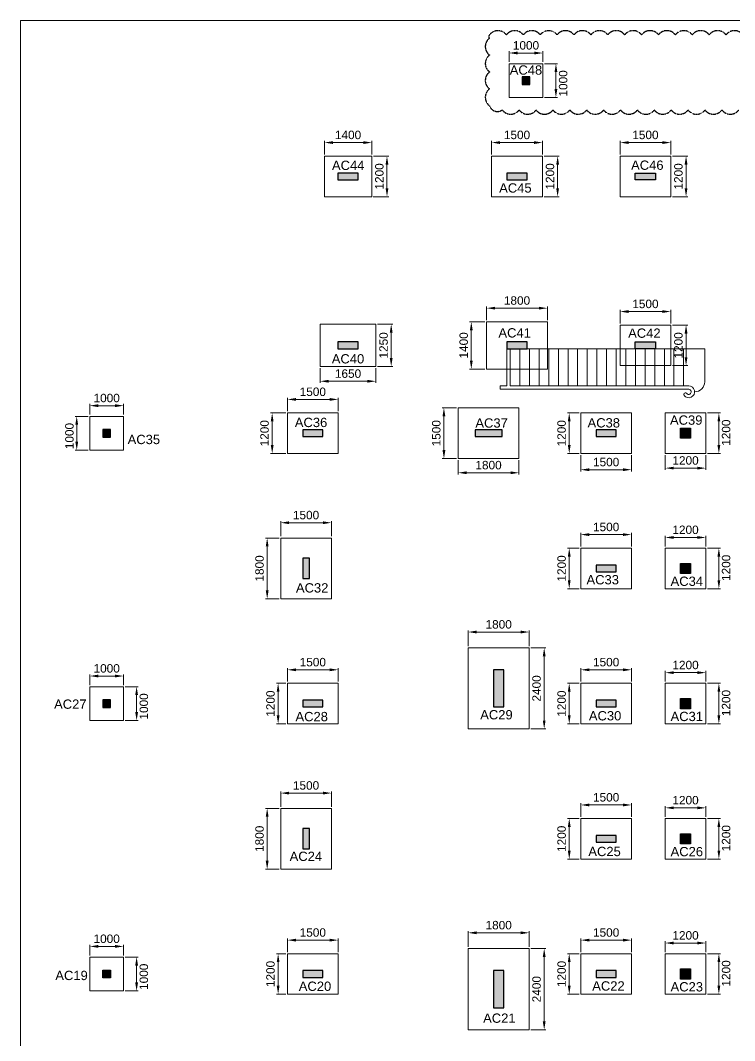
# Model space of a CAD drawing. Header units: metres. Extents: x 21100 to 202285, y -1545145 to -1477211.
# Drawn here: x 21100 to 42235, y -1515895 to -1485708 of the extents above; entities that cross this region are included whole.
import ezdxf
from ezdxf.enums import TextEntityAlignment as Align

# ---------------------------------------------------------------- set-up
doc = ezdxf.new("R2010")
doc.units = ezdxf.units.M
doc.header["$LTSCALE"] = 15
doc.header["$MEASUREMENT"] = 0
doc.linetypes.add('HIDDEN', pattern=[0.375, 0.25, -0.125])
doc.layers.add('AREA DUCT_ASC', color=3, linetype='HIDDEN')
for name, color, linetype, lineweight in [('COLUMN HATCH_ASC', 155, 'Continuous', 0), ('COLUMN_ASC', 4, 'Continuous', 30), ('DIMENSION_ASC', 251, 'Continuous', 9), ('FOOTING_ASC', 10, 'Continuous', 15), ('NEW COLUMN NO._ ASC', 7, 'Continuous', 25), ('STAIR_ASC', 150, 'Continuous', 13), ('VIEWPORT_ASC', 6, 'Continuous', 15)]:
    doc.layers.add(name, color=color, linetype=linetype, lineweight=lineweight)
doc.styles.add('ASC_DIMENSION', font='swiss.ttf', dxfattribs={"height": 250})
doc.styles.add('STANDERD ASC', font='swiss.ttf', dxfattribs={"height": 250})

msp = doc.modelspace()

# ---------------------------------------------------------------- hatches: boundary and pattern name
at = {"layer": 'COLUMN HATCH_ASC'}
h = msp.add_hatch(color=256, dxfattribs=at)
h.dxf.hatch_style = 1
h.paths.add_polyline_path([(35946.2, -1487374.1), (35946.2, -1487604.1), (36176.2, -1487604.1), (36176.2, -1487374.1)])
h = msp.add_hatch(color=256, dxfattribs=at)
h.dxf.hatch_style = 1
h.paths.add_polyline_path([(30495.7, -1490424.1), (30495.7, -1490224.1), (31095.7, -1490224.1), (31095.7, -1490424.1)])
h = msp.add_hatch(color=256, dxfattribs=at)
h.dxf.hatch_style = 1
h.paths.add_polyline_path([(35495.7, -1490424.1), (35495.7, -1490224.1), (36095.7, -1490224.1), (36095.7, -1490424.1)])
h = msp.add_hatch(color=256, dxfattribs=at)
h.dxf.hatch_style = 1
h.paths.add_polyline_path([(39295.7, -1490224.1), (39295.7, -1490424.1), (39895.7, -1490424.1), (39895.7, -1490224.1)])
h = msp.add_hatch(color=256, dxfattribs=at)
h.dxf.hatch_style = 1
h.paths.add_polyline_path([(30495.7, -1495424.1), (30495.7, -1495224.1), (31095.7, -1495224.1), (31095.7, -1495424.1)])
h = msp.add_hatch(color=256, dxfattribs=at)
h.dxf.hatch_style = 1
h.paths.add_polyline_path([(35495.7, -1495424.1), (35495.7, -1495224.1), (36095.7, -1495224.1), (36095.7, -1495424.1)])
h = msp.add_hatch(color=256, dxfattribs=at)
h.dxf.hatch_style = 1
h.paths.add_polyline_path([(39295.7, -1495224.1), (39295.7, -1495424.1), (39895.7, -1495424.1), (39895.7, -1495224.1)])
h = msp.add_hatch(color=256, dxfattribs=at)
h.dxf.hatch_style = 1
h.paths.add_polyline_path([(23538.2, -1497809.1), (23538.2, -1498039.1), (23768.2, -1498039.1), (23768.2, -1497809.1)])
h = msp.add_hatch(color=256, dxfattribs=at)
h.dxf.hatch_style = 1
h.paths.add_polyline_path([(29453.2, -1498024.1), (29453.2, -1497824.1), (30053.2, -1497824.1), (30053.2, -1498024.1)])
h = msp.add_hatch(color=256, dxfattribs=at)
h.dxf.hatch_style = 1
h.paths.add_polyline_path([(34553.3, -1498024.1), (34553.3, -1497824.1), (35353.3, -1497824.1), (35353.3, -1498024.1)])
h = msp.add_hatch(color=256, dxfattribs=at)
h.dxf.hatch_style = 1
h.paths.add_polyline_path([(38133.3, -1498024.1), (38133.3, -1497824.1), (38733.3, -1497824.1), (38733.3, -1498024.1)])
h = msp.add_hatch(color=256, dxfattribs=at)
h.dxf.hatch_style = 1
h.paths.add_polyline_path([(40633.2, -1497774.1), (40633.2, -1498074.1), (40933.2, -1498074.1), (40933.2, -1497774.1)])
h = msp.add_hatch(color=256, dxfattribs=at)
h.dxf.hatch_style = 1
h.paths.add_polyline_path([(29453.2, -1502224.1), (29453.2, -1501624.1), (29653.2, -1501624.1), (29653.2, -1502224.1)])
h = msp.add_hatch(color=256, dxfattribs=at)
h.dxf.hatch_style = 1
h.paths.add_polyline_path([(40633.2, -1501774.1), (40633.2, -1502074.1), (40933.2, -1502074.1), (40933.2, -1501774.1)])
h = msp.add_hatch(color=256, dxfattribs=at)
h.dxf.hatch_style = 1
h.paths.add_polyline_path([(38133.3, -1502024.1), (38133.3, -1501824.1), (38733.3, -1501824.1), (38733.3, -1502024.1)])
h = msp.add_hatch(color=256, dxfattribs=at)
h.dxf.hatch_style = 1
h.paths.add_polyline_path([(35103.2, -1506024), (35103.2, -1504924), (35403.2, -1504924), (35403.2, -1506024)])
h = msp.add_hatch(color=256, dxfattribs=at)
h.dxf.hatch_style = 1
h.paths.add_polyline_path([(23538.3, -1505809.1), (23538.3, -1506039.1), (23768.3, -1506039.1), (23768.3, -1505809.1)])
h = msp.add_hatch(color=256, dxfattribs=at)
h.dxf.hatch_style = 1
h.paths.add_polyline_path([(29453.3, -1506024.1), (29453.3, -1505824.1), (30053.3, -1505824.1), (30053.3, -1506024.1)])
h = msp.add_hatch(color=256, dxfattribs=at)
h.dxf.hatch_style = 1
h.paths.add_polyline_path([(38133.3, -1506024.1), (38133.3, -1505824.1), (38733.3, -1505824.1), (38733.3, -1506024.1)])
h = msp.add_hatch(color=256, dxfattribs=at)
h.dxf.hatch_style = 1
h.paths.add_polyline_path([(40633.2, -1505774.1), (40633.2, -1506074.1), (40933.2, -1506074.1), (40933.2, -1505774.1)])
h = msp.add_hatch(color=256, dxfattribs=at)
h.dxf.hatch_style = 1
h.paths.add_polyline_path([(29453.2, -1510224.1), (29453.2, -1509624.1), (29653.2, -1509624.1), (29653.2, -1510224.1)])
h = msp.add_hatch(color=256, dxfattribs=at)
h.dxf.hatch_style = 1
h.paths.add_polyline_path([(38133.3, -1510024.1), (38133.3, -1509824.1), (38733.3, -1509824.1), (38733.3, -1510024.1)])
h = msp.add_hatch(color=256, dxfattribs=at)
h.dxf.hatch_style = 1
h.paths.add_polyline_path([(40633.2, -1509774.1), (40633.2, -1510074.1), (40933.2, -1510074.1), (40933.2, -1509774.1)])
h = msp.add_hatch(color=256, dxfattribs=at)
h.dxf.hatch_style = 1
h.paths.add_polyline_path([(23538, -1514039.1), (23538, -1513809.1), (23768, -1513809.1), (23768, -1514039.1)])
h = msp.add_hatch(color=256, dxfattribs=at)
h.dxf.hatch_style = 1
h.paths.add_polyline_path([(29453.3, -1514024.1), (29453.3, -1513824.1), (30053.3, -1513824.1), (30053.3, -1514024.1)])
h = msp.add_hatch(color=256, dxfattribs=at)
h.dxf.hatch_style = 1
h.paths.add_polyline_path([(35103.2, -1514924.3), (35103.2, -1513824.3), (35403.2, -1513824.3), (35403.2, -1514924.3)])
h = msp.add_hatch(color=256, dxfattribs=at)
h.dxf.hatch_style = 1
h.paths.add_polyline_path([(38133.3, -1514024.1), (38133.3, -1513824.1), (38733.3, -1513824.1), (38733.3, -1514024.1)])
h = msp.add_hatch(color=256, dxfattribs=at)
h.dxf.hatch_style = 1
h.paths.add_polyline_path([(40633.2, -1513774.1), (40633.2, -1514074.1), (40933.2, -1514074.1), (40933.2, -1513774.1)])

# ---------------------------------------------------------------- linework, layer by layer
at = {"layer": 'AREA DUCT_ASC', "color": 6}
for centre, radius, start, end in [((35231.8, -1486324.6), 312.5, 36.8699, 143.1301), ((35731.8, -1486324.6), 312.5, 36.8699, 143.1301), ((36231.8, -1486324.6), 312.5, 36.8699, 143.1301), ((36731.8, -1486324.6), 312.5, 36.8699, 143.1301), ((37231.8, -1486324.6), 312.5, 36.8699, 143.1301), ((37731.8, -1486324.6), 312.5, 36.8699, 143.1301), ((38231.8, -1486324.6), 312.5, 36.8699, 143.1301), ((38731.8, -1486324.6), 312.5, 36.8699, 143.1301), ((39231.8, -1486324.6), 312.5, 36.8699, 143.1301), ((39731.8, -1486324.6), 312.5, 36.8699, 143.1301), ((40231.8, -1486324.6), 312.5, 36.8699, 143.1301), ((40731.8, -1486324.6), 312.5, 36.8699, 143.1301), ((41231.8, -1486324.6), 312.5, 36.8699, 143.1301), ((41731.8, -1486324.6), 312.5, 36.8699, 143.1301), ((42231.8, -1486324.6), 312.5, 36.8699, 143.1301), ((35169.3, -1486484.9), 312.5, 126.8699, 233.1301), ((35018.5, -1486186), 61.1, 126.8699, 233.1301), ((35169.3, -1486984.9), 312.5, 126.8699, 233.1301), ((35169.3, -1487484.9), 312.5, 126.8699, 233.1301), ((35169.3, -1487984.9), 312.5, 126.8699, 233.1301), ((35216.3, -1488155.6), 247.6, 198.68901, 304.94921), ((35608.2, -1488171), 312.5, 216.8699, 323.1301), ((36108.2, -1488171), 312.5, 216.8699, 323.1301), ((36608.2, -1488171), 312.5, 216.8699, 323.1301), ((37108.2, -1488171), 312.5, 216.8699, 323.1301), ((37608.2, -1488171), 312.5, 216.8699, 323.1301), ((38108.2, -1488171), 312.5, 216.8699, 323.1301), ((38608.2, -1488171), 312.5, 216.8699, 323.1301), ((39108.2, -1488171), 312.5, 216.8699, 323.1301), ((39608.2, -1488171), 312.5, 216.8699, 323.1301), ((40108.2, -1488171), 312.5, 216.8699, 323.1301), ((40608.2, -1488171), 312.5, 216.8699, 323.1301), ((41108.2, -1488171), 312.5, 216.8699, 323.1301), ((41608.2, -1488171), 312.5, 216.8699, 323.1301), ((42108.2, -1488171), 312.5, 216.8699, 323.1301)]:
    msp.add_arc(centre, radius, start, end, dxfattribs=at)
at = {"layer": 'COLUMN_ASC'}
for p, q in [((36176.2, -1487374.1, 0), (35946.2, -1487374.1, 0)), ((35946.2, -1487374.1, 0), (35946.2, -1487604.1, 0)), ((35946.2, -1487604.1, 0), (36176.2, -1487604.1, 0)), ((36176.2, -1487604.1, 0), (36176.2, -1487374.1, 0)), ((31095.7, -1490224.1, 0), (30495.7, -1490224.1, 0)), ((30495.7, -1490224.1, 0), (30495.7, -1490424.1, 0)), ((31095.7, -1490424.1, 0), (31095.7, -1490224.1, 0)), ((36095.7, -1490224.1, 0), (35495.7, -1490224.1, 0)), ((35495.7, -1490224.1, 0), (35495.7, -1490424.1, 0)), ((36095.7, -1490424.1, 0), (36095.7, -1490224.1, 0)), ((39295.7, -1490424.1, 0), (39295.7, -1490224.1, 0)), ((39295.7, -1490224.1, 0), (39895.7, -1490224.1, 0)), ((39895.7, -1490224.1, 0), (39895.7, -1490424.1, 0)), ((30495.7, -1490424.1, 0), (31095.7, -1490424.1, 0)), ((35495.7, -1490424.1, 0), (36095.7, -1490424.1, 0)), ((39895.7, -1490424.1, 0), (39295.7, -1490424.1, 0)), ((31095.7, -1495224.1, 0), (30495.7, -1495224.1, 0)), ((30495.7, -1495224.1, 0), (30495.7, -1495424.1, 0)), ((30495.7, -1495424.1, 0), (31095.7, -1495424.1, 0)), ((31095.7, -1495424.1, 0), (31095.7, -1495224.1, 0)), ((36095.7, -1495224.1, 0), (35495.7, -1495224.1, 0)), ((35495.7, -1495224.1, 0), (35495.7, -1495424.1, 0)), ((35495.7, -1495424.1, 0), (36095.7, -1495424.1, 0)), ((36095.7, -1495424.1, 0), (36095.7, -1495224.1, 0)), ((39295.7, -1495424.1, 0), (39295.7, -1495224.1, 0)), ((39295.7, -1495224.1, 0), (39895.7, -1495224.1, 0)), ((39895.7, -1495424.1, 0), (39295.7, -1495424.1, 0)), ((39895.7, -1495224.1, 0), (39895.7, -1495424.1, 0)), ((23768.2, -1497809.1, 0), (23538.2, -1497809.1, 0)), ((23538.2, -1497809.1, 0), (23538.2, -1498039.1, 0)), ((23768.2, -1498039.1, 0), (23768.2, -1497809.1, 0)), ((30053.2, -1497824.1, 0), (29453.2, -1497824.1, 0)), ((29453.2, -1497824.1, 0), (29453.2, -1498024.1, 0)), ((30053.2, -1498024.1, 0), (30053.2, -1497824.1, 0)), ((35353.3, -1497824.1, 0), (34553.3, -1497824.1, 0)), ((34553.3, -1497824.1, 0), (34553.3, -1498024.1, 0)), ((35353.3, -1498024.1, 0), (35353.3, -1497824.1, 0)), ((38733.3, -1497824.1, 0), (38133.3, -1497824.1, 0)), ((38133.3, -1497824.1, 0), (38133.3, -1498024.1, 0)), ((38733.3, -1498024.1, 0), (38733.3, -1497824.1, 0)), ((40633.2, -1497774.1, 0), (40933.2, -1497774.1, 0)), ((40633.2, -1498074.1, 0), (40633.2, -1497774.1, 0)), ((40933.2, -1497774.1, 0), (40933.2, -1498074.1, 0)), ((23538.2, -1498039.1, 0), (23768.2, -1498039.1, 0)), ((29453.2, -1498024.1, 0), (30053.2, -1498024.1, 0)), ((34553.3, -1498024.1, 0), (35353.3, -1498024.1, 0)), ((38133.3, -1498024.1, 0), (38733.3, -1498024.1, 0)), ((40933.2, -1498074.1, 0), (40633.2, -1498074.1, 0)), ((29653.2, -1501624.1, 0), (29453.2, -1501624.1, 0)), ((29453.2, -1501624.1, 0), (29453.2, -1502224.1, 0)), ((29653.2, -1502224.1, 0), (29653.2, -1501624.1, 0)), ((40633.2, -1501774.1, 0), (40933.2, -1501774.1, 0)), ((40633.2, -1502074.1, 0), (40633.2, -1501774.1, 0)), ((40933.2, -1501774.1, 0), (40933.2, -1502074.1, 0)), ((38733.3, -1501824.1, 0), (38133.3, -1501824.1, 0)), ((38133.3, -1501824.1, 0), (38133.3, -1502024.1, 0)), ((38133.3, -1502024.1, 0), (38733.3, -1502024.1, 0)), ((38733.3, -1502024.1, 0), (38733.3, -1501824.1, 0)), ((40933.2, -1502074.1, 0), (40633.2, -1502074.1, 0)), ((29453.2, -1502224.1, 0), (29653.2, -1502224.1, 0)), ((35403.2, -1504924, 0), (35103.2, -1504924, 0)), ((35103.2, -1504924, 0), (35103.2, -1506024, 0)), ((35403.2, -1506024, 0), (35403.2, -1504924, 0)), ((23768.3, -1505809.1, 0), (23538.3, -1505809.1, 0)), ((23538.3, -1505809.1, 0), (23538.3, -1506039.1, 0)), ((23768.3, -1506039.1, 0), (23768.3, -1505809.1, 0)), ((30053.3, -1505824.1, 0), (29453.3, -1505824.1, 0)), ((29453.3, -1505824.1, 0), (29453.3, -1506024.1, 0)), ((29453.3, -1506024.1, 0), (30053.3, -1506024.1, 0)), ((30053.3, -1506024.1, 0), (30053.3, -1505824.1, 0)), ((35103.2, -1506024, 0), (35403.2, -1506024, 0)), ((38733.3, -1505824.1, 0), (38133.3, -1505824.1, 0)), ((38133.3, -1505824.1, 0), (38133.3, -1506024.1, 0)), ((38133.3, -1506024.1, 0), (38733.3, -1506024.1, 0)), ((38733.3, -1506024.1, 0), (38733.3, -1505824.1, 0)), ((40633.2, -1505774.1, 0), (40933.2, -1505774.1, 0)), ((40633.2, -1506074.1, 0), (40633.2, -1505774.1, 0)), ((40933.2, -1505774.1, 0), (40933.2, -1506074.1, 0)), ((23538.3, -1506039.1, 0), (23768.3, -1506039.1, 0)), ((40933.2, -1506074.1, 0), (40633.2, -1506074.1, 0)), ((29653.2, -1509624.1, 0), (29453.2, -1509624.1, 0)), ((29453.2, -1509624.1, 0), (29453.2, -1510224.1, 0)), ((29653.2, -1510224.1, 0), (29653.2, -1509624.1, 0)), ((38733.3, -1509824.1, 0), (38133.3, -1509824.1, 0)), ((38133.3, -1509824.1, 0), (38133.3, -1510024.1, 0)), ((38733.3, -1510024.1, 0), (38733.3, -1509824.1, 0)), ((40633.2, -1509774.1, 0), (40933.2, -1509774.1, 0)), ((40633.2, -1510074.1, 0), (40633.2, -1509774.1, 0)), ((40933.2, -1509774.1, 0), (40933.2, -1510074.1, 0)), ((29453.2, -1510224.1, 0), (29653.2, -1510224.1, 0)), ((38133.3, -1510024.1, 0), (38733.3, -1510024.1, 0)), ((40933.2, -1510074.1, 0), (40633.2, -1510074.1, 0)), ((23538, -1514039.1, 0), (23538, -1513809.1, 0)), ((23538, -1513809.1, 0), (23768, -1513809.1, 0)), ((23768, -1513809.1, 0), (23768, -1514039.1, 0)), ((30053.3, -1513824.1, 0), (29453.3, -1513824.1, 0)), ((29453.3, -1513824.1, 0), (29453.3, -1514024.1, 0)), ((30053.3, -1514024.1, 0), (30053.3, -1513824.1, 0)), ((35403.2, -1513824.3, 0), (35103.2, -1513824.3, 0)), ((35103.2, -1513824.3, 0), (35103.2, -1514924.3, 0)), ((35403.2, -1514924.3, 0), (35403.2, -1513824.3, 0)), ((38733.3, -1513824.1, 0), (38133.3, -1513824.1, 0)), ((38133.3, -1513824.1, 0), (38133.3, -1514024.1, 0)), ((38733.3, -1514024.1, 0), (38733.3, -1513824.1, 0)), ((40633.2, -1513774.1, 0), (40933.2, -1513774.1, 0)), ((40633.2, -1514074.1, 0), (40633.2, -1513774.1, 0)), ((40933.2, -1513774.1, 0), (40933.2, -1514074.1, 0)), ((23768, -1514039.1, 0), (23538, -1514039.1, 0)), ((29453.3, -1514024.1, 0), (30053.3, -1514024.1, 0)), ((38133.3, -1514024.1, 0), (38733.3, -1514024.1, 0)), ((40933.2, -1514074.1, 0), (40633.2, -1514074.1, 0)), ((35103.2, -1514924.3, 0), (35403.2, -1514924.3, 0))]:
    msp.add_line(p, q, dxfattribs=at)
at = {"layer": 'DIMENSION_ASC'}
for p, q in [((35561.2, -1486939.1, 0), (35561.2, -1486623.2, 0)), ((35811.2, -1486673.2, 0), (36311.2, -1486673.2, 0)), ((36561.2, -1486939.1, 0), (36561.2, -1486623.2, 0)), ((36611.2, -1486989.1, 0), (36997.3, -1486989.1, 0)), ((36947.3, -1487239.1, 0), (36947.3, -1487739.1, 0)), ((36611.2, -1487989.1, 0), (36997.3, -1487989.1, 0)), ((30095.7, -1489674.1, 0), (30095.7, -1489273.5, 0)), ((30345.7, -1489323.5, 0), (31245.7, -1489323.5, 0)), ((31495.7, -1489674.1, 0), (31495.7, -1489273.5, 0)), ((35045.7, -1489674.1, 0), (35045.7, -1489273.5, 0)), ((35295.7, -1489323.5, 0), (36295.7, -1489323.5, 0)), ((36545.7, -1489674.1, 0), (36545.7, -1489273.5, 0)), ((38845.7, -1489674.1, 0), (38845.7, -1489273.5, 0)), ((39095.7, -1489323.5, 0), (40095.7, -1489323.5, 0)), ((40345.7, -1489674.1, 0), (40345.7, -1489273.5, 0)), ((31545.7, -1489724.1, 0), (31998, -1489724.1, 0)), ((36595.7, -1489724.1, 0), (37048, -1489724.1, 0)), ((40395.7, -1489724.1, 0), (40848, -1489724.1, 0)), ((31948, -1489974.1, 0), (31948, -1490674.1, 0)), ((36998, -1489974.1, 0), (36998, -1490674.1, 0)), ((40798, -1489974.1, 0), (40798, -1490674.1, 0)), ((31543.2, -1490924.1, 0), (31998, -1490924.1, 0)), ((36595.7, -1490924.1, 0), (37048, -1490924.1, 0)), ((40395.7, -1490924.1, 0), (40848, -1490924.1, 0)), ((34895.7, -1494574.1, 0), (34895.7, -1494173.5, 0)), ((35145.7, -1494223.5, 0), (36445.7, -1494223.5, 0)), ((36695.7, -1494574.1, 0), (36695.7, -1494173.5, 0)), ((38845.7, -1494674.1, 0), (38845.7, -1494273.5, 0)), ((39095.7, -1494323.5, 0), (40095.7, -1494323.5, 0)), ((40345.7, -1494674.1, 0), (40345.7, -1494273.5, 0)), ((31670.7, -1494699.1, 0), (32123, -1494699.1, 0)), ((34845.7, -1494624.1, 0), (34393.4, -1494624.1, 0)), ((40395.7, -1494724.1, 0), (40848, -1494724.1, 0)), ((32073, -1494949.1, 0), (32073, -1495699.1, 0)), ((34443.4, -1494874.1, 0), (34443.4, -1495774.1, 0)), ((40798, -1494974.1, 0), (40798, -1495674.1, 0)), ((29970.7, -1495999.1, 0), (29970.7, -1496435.9, 0)), ((31620.7, -1495999.1, 0), (31620.7, -1496435.9, 0)), ((31670.7, -1495949.1, 0), (32123, -1495949.1, 0)), ((34845.7, -1496024.1, 0), (34393.4, -1496024.1, 0)), ((40395.7, -1495924.1, 0), (40848, -1495924.1, 0)), ((30220.7, -1496385.9, 0), (31370.7, -1496385.9, 0)), ((29003.2, -1497274.1, 0), (29003.2, -1496873.5, 0)), ((29253.2, -1496923.5, 0), (30253.2, -1496923.5, 0)), ((30503.2, -1497274.1, 0), (30503.2, -1496873.5, 0)), ((23153.2, -1497374.1, 0), (23153.2, -1497058.2, 0)), ((23403.2, -1497108.2, 0), (23903.2, -1497108.2, 0)), ((24153.2, -1497374.1, 0), (24153.2, -1497058.2, 0)), ((34003.3, -1497174.1, 0), (33583.2, -1497174.1, 0)), ((23103.2, -1497424.1, 0), (22717.1, -1497424.1, 0)), ((28953.2, -1497324.1, 0), (28500.9, -1497324.1, 0)), ((28550.9, -1497574.1, 0), (28550.9, -1498274.1, 0)), ((33633.2, -1497424.1, 0), (33633.2, -1498424.1, 0)), ((37633.3, -1497324.1, 0), (37291.4, -1497324.1, 0)), ((37341.4, -1497574.1, 0), (37341.4, -1498274.1, 0)), ((41433.3, -1497324.1, 0), (41819.4, -1497324.1, 0)), ((41769.4, -1497574.1, 0), (41769.4, -1498274.1, 0)), ((22767.1, -1497674.1, 0), (22767.1, -1498174.1, 0)), ((23103.2, -1498424.1, 0), (22717.1, -1498424.1, 0)), ((28953.2, -1498524.1, 0), (28500.9, -1498524.1, 0)), ((34003.3, -1498674.1, 0), (33583.2, -1498674.1, 0)), ((34053.3, -1498724.1, 0), (34053.3, -1499143.6, 0)), ((35853.3, -1498724.1, 0), (35853.3, -1499143.6, 0)), ((37633.3, -1498524.1, 0), (37291.4, -1498524.1, 0)), ((37683.3, -1498574.1, 0), (37683.3, -1499053.3, 0)), ((39183.3, -1498574.1, 0), (39183.3, -1499053.3, 0)), ((40183.3, -1498574.1, 0), (40183.3, -1499005.9, 0)), ((41383.3, -1498574.1, 0), (41383.3, -1499005.9, 0)), ((41433.3, -1498524.1, 0), (41819.4, -1498524.1, 0)), ((37933.3, -1499003.3, 0), (38933.3, -1499003.3, 0)), ((40433.3, -1498955.9, 0), (41133.3, -1498955.9, 0)), ((34303.3, -1499093.6, 0), (35603.3, -1499093.6, 0)), ((28803.2, -1500974.1, 0), (28803.2, -1500521.8, 0)), ((29053.2, -1500571.8, 0), (30053.2, -1500571.8, 0)), ((30303.2, -1500974.1, 0), (30303.2, -1500521.8, 0)), ((37683.3, -1501274.1, 0), (37683.3, -1500873.5, 0)), ((39183.3, -1501274.1, 0), (39183.3, -1500873.5, 0)), ((28753.2, -1501024.1, 0), (28352.6, -1501024.1, 0)), ((37933.3, -1500923.5, 0), (38933.3, -1500923.5, 0)), ((40183.2, -1501274.1, 0), (40183.2, -1500958.2, 0)), ((40433.2, -1501008.2, 0), (41133.2, -1501008.2, 0)), ((41383.2, -1501274.1, 0), (41383.2, -1500958.2, 0)), ((28402.6, -1502574.1, 0), (28402.6, -1501274.1, 0)), ((37633.3, -1501324.1, 0), (37291.4, -1501324.1, 0)), ((41433.2, -1501324.1, 0), (41819.3, -1501324.1, 0)), ((37341.4, -1501574.1, 0), (37341.4, -1502274.1, 0)), ((41769.3, -1501574.1, 0), (41769.3, -1502274.1, 0)), ((37633.3, -1502524.1, 0), (37291.4, -1502524.1, 0)), ((41433.2, -1502524.1, 0), (41819.3, -1502524.1, 0)), ((28753.2, -1502824.1, 0), (28352.6, -1502824.1, 0)), ((34353.2, -1504224, 0), (34353.2, -1503756, 0)), ((35903.2, -1503806, 0), (34603.2, -1503806, 0)), ((36153.2, -1504224, 0), (36153.2, -1503756, 0)), ((36203.2, -1504274, 0), (36650.2, -1504274, 0)), ((36600.2, -1504524, 0), (36600.2, -1506424, 0)), ((23153.3, -1505374.1, 0), (23153.3, -1505058.2, 0)), ((23403.3, -1505108.2, 0), (23903.3, -1505108.2, 0)), ((24153.3, -1505374.1, 0), (24153.3, -1505058.2, 0)), ((29003.3, -1505274.1, 0), (29003.3, -1504873.5, 0)), ((29253.3, -1504923.5, 0), (30253.3, -1504923.5, 0)), ((30503.3, -1505274.1, 0), (30503.3, -1504873.5, 0)), ((37683.3, -1505274.1, 0), (37683.3, -1504873.5, 0)), ((37933.3, -1504923.5, 0), (38933.3, -1504923.5, 0)), ((39183.3, -1505274.1, 0), (39183.3, -1504873.5, 0)), ((40183.1, -1505274.1), (40183.1, -1504958.2)), ((40433.1, -1505008.2), (41133.1, -1505008.2)), ((41383.1, -1505274.1), (41383.1, -1504958.2)), ((24203.3, -1505424.1, 0), (24589.4, -1505424.1, 0)), ((28953.3, -1505324.1, 0), (28677.1, -1505324.1, 0)), ((37633.3, -1505324.1, 0), (37291.4, -1505324.1, 0)), ((41433.1, -1505324.1), (41819.2, -1505324.1)), ((24539.4, -1505674.1, 0), (24539.4, -1506174.1, 0)), ((28727.1, -1505574.1, 0), (28727.1, -1506274.1, 0)), ((37341.4, -1505574.1, 0), (37341.4, -1506274.1, 0)), ((41769.2, -1505574.1), (41769.2, -1506274.1)), ((24203.3, -1506424.1, 0), (24589.4, -1506424.1, 0)), ((28953.3, -1506524.1, 0), (28677.1, -1506524.1, 0)), ((37633.3, -1506524.1, 0), (37291.4, -1506524.1, 0)), ((41433.1, -1506524.1), (41819.2, -1506524.1)), ((36203.2, -1506674, 0), (36650.2, -1506674, 0)), ((28803.2, -1508974.1, 0), (28803.2, -1508521.8, 0)), ((29053.2, -1508571.8, 0), (30053.2, -1508571.8, 0)), ((30303.2, -1508974.1, 0), (30303.2, -1508521.8, 0)), ((28753.2, -1509024.1, 0), (28352.6, -1509024.1, 0)), ((37683.3, -1509274.1, 0), (37683.3, -1508873.5, 0)), ((37933.3, -1508923.5, 0), (38933.3, -1508923.5, 0)), ((39183.3, -1509274.1, 0), (39183.3, -1508873.5, 0)), ((40183.2, -1509274.1, 0), (40183.2, -1508958.2, 0)), ((40433.2, -1509008.2, 0), (41133.2, -1509008.2, 0)), ((41383.2, -1509274.1, 0), (41383.2, -1508958.2, 0)), ((28402.6, -1510574.1, 0), (28402.6, -1509274.1, 0)), ((37633.3, -1509324.1, 0), (37291.4, -1509324.1, 0)), ((41433.2, -1509324.1, 0), (41819.3, -1509324.1, 0)), ((37341.4, -1509574.1, 0), (37341.4, -1510274.1, 0)), ((41769.3, -1509574.1, 0), (41769.3, -1510274.1, 0)), ((37633.3, -1510524.1, 0), (37291.4, -1510524.1, 0)), ((41433.2, -1510524.1, 0), (41819.3, -1510524.1, 0)), ((28753.2, -1510824.1, 0), (28352.6, -1510824.1, 0)), ((34353.2, -1513124.3, 0), (34353.2, -1512656.3, 0)), ((36153.2, -1513124.3, 0), (36153.2, -1512656.3, 0)), ((29003.3, -1513274.1, 0), (29003.3, -1512873.5, 0)), ((29253.3, -1512923.5, 0), (30253.3, -1512923.5, 0)), ((30503.3, -1513274.1, 0), (30503.3, -1512873.5, 0)), ((35903.2, -1512706.3, 0), (34603.2, -1512706.3, 0)), ((37683.3, -1513274.1, 0), (37683.3, -1512873.5, 0)), ((37933.3, -1512923.5, 0), (38933.3, -1512923.5, 0)), ((39183.3, -1513274.1, 0), (39183.3, -1512873.5, 0)), ((40183.1, -1513274.1, 0), (40183.1, -1512958.2, 0)), ((41383.1, -1513274.1, 0), (41383.1, -1512958.2, 0)), ((23153, -1513374.1, 0), (23153, -1513058.2, 0)), ((23403, -1513108.2, 0), (23903, -1513108.2, 0)), ((24153, -1513374.1, 0), (24153, -1513058.2, 0)), ((36203.2, -1513174.3, 0), (36650.2, -1513174.3, 0)), ((40433.1, -1513008.2, 0), (41133.1, -1513008.2, 0)), ((24203, -1513424.1, 0), (24589.1, -1513424.1, 0)), ((28953.3, -1513324.1, 0), (28677.1, -1513324.1, 0)), ((28727.1, -1513574.1, 0), (28727.1, -1514274.1, 0)), ((36600.2, -1513424.3, 0), (36600.2, -1515324.3, 0)), ((37633.3, -1513324.1, 0), (37291.4, -1513324.1, 0)), ((37341.4, -1513574.1, 0), (37341.4, -1514274.1, 0)), ((41433.1, -1513324.1, 0), (41819.2, -1513324.1, 0)), ((41769.2, -1513574.1, 0), (41769.2, -1514274.1, 0)), ((24539.1, -1513674.1, 0), (24539.1, -1514174.1, 0)), ((24203, -1514424.1, 0), (24589.1, -1514424.1, 0)), ((28953.3, -1514524.1, 0), (28677.1, -1514524.1, 0)), ((37633.3, -1514524.1, 0), (37291.4, -1514524.1, 0)), ((41433.1, -1514524.1, 0), (41819.2, -1514524.1, 0)), ((36203.2, -1515574.3, 0), (36650.2, -1515574.3, 0))]:
    msp.add_line(p, q, dxfattribs=at)
for points in [[(35811.2, -1486631.5, 0), (35811.2, -1486714.9, 0), (35561.2, -1486673.2, 0)], [(36311.2, -1486714.9, 0), (36311.2, -1486631.5, 0), (36561.2, -1486673.2, 0)], [(36989, -1487239.1, 0), (36905.7, -1487239.1, 0), (36947.3, -1486989.1, 0)], [(36905.7, -1487739.1, 0), (36989, -1487739.1, 0), (36947.3, -1487989.1, 0)], [(30345.7, -1489281.8, 0), (30345.7, -1489365.1, 0), (30095.7, -1489323.5, 0)], [(31245.7, -1489365.1, 0), (31245.7, -1489281.8, 0), (31495.7, -1489323.5, 0)], [(35295.7, -1489281.8, 0), (35295.7, -1489365.2, 0), (35045.7, -1489323.5, 0)], [(36295.7, -1489365.2, 0), (36295.7, -1489281.8, 0), (36545.7, -1489323.5, 0)], [(39095.7, -1489281.8, 0), (39095.7, -1489365.2, 0), (38845.7, -1489323.5, 0)], [(40095.7, -1489365.2, 0), (40095.7, -1489281.8, 0), (40345.7, -1489323.5, 0)], [(31989.7, -1489974.1, 0), (31906.4, -1489974.1, 0), (31948, -1489724.1, 0)], [(37039.7, -1489974.1, 0), (36956.4, -1489974.1, 0), (36998, -1489724.1, 0)], [(40839.7, -1489974.1, 0), (40756.4, -1489974.1, 0), (40798, -1489724.1, 0)], [(31906.4, -1490674.1, 0), (31989.7, -1490674.1, 0), (31948, -1490924.1, 0)], [(36956.4, -1490674.1, 0), (37039.7, -1490674.1, 0), (36998, -1490924.1, 0)], [(40756.4, -1490674.1, 0), (40839.7, -1490674.1, 0), (40798, -1490924.1, 0)], [(35145.7, -1494181.8, 0), (35145.7, -1494265.1, 0), (34895.7, -1494223.5, 0)], [(36445.7, -1494265.1, 0), (36445.7, -1494181.8, 0), (36695.7, -1494223.5, 0)], [(39095.7, -1494281.8, 0), (39095.7, -1494365.1, 0), (38845.7, -1494323.5, 0)], [(40095.7, -1494365.1, 0), (40095.7, -1494281.8, 0), (40345.7, -1494323.5, 0)], [(32114.7, -1494949.1, 0), (32031.4, -1494949.1, 0), (32073, -1494699.1, 0)], [(34485.1, -1494874.1, 0), (34401.7, -1494874.1, 0), (34443.4, -1494624.1, 0)], [(40839.7, -1494974.1, 0), (40756.4, -1494974.1, 0), (40798, -1494724.1, 0)], [(32031.4, -1495699.1, 0), (32114.7, -1495699.1, 0), (32073, -1495949.1, 0)], [(40756.4, -1495674.1, 0), (40839.7, -1495674.1, 0), (40798, -1495924.1, 0)], [(34401.7, -1495774.1, 0), (34485.1, -1495774.1, 0), (34443.4, -1496024.1, 0)], [(30220.7, -1496344.3, 0), (30220.7, -1496427.6, 0), (29970.7, -1496385.9, 0)], [(31370.7, -1496427.6, 0), (31370.7, -1496344.3, 0), (31620.7, -1496385.9, 0)], [(29253.2, -1496881.8, 0), (29253.2, -1496965.1, 0), (29003.2, -1496923.5, 0)], [(30253.2, -1496965.1, 0), (30253.2, -1496881.8, 0), (30503.2, -1496923.5, 0)], [(23403.2, -1497066.5, 0), (23403.2, -1497149.9, 0), (23153.2, -1497108.2, 0)], [(23903.2, -1497149.9, 0), (23903.2, -1497066.5, 0), (24153.2, -1497108.2, 0)], [(33674.9, -1497424.1, 0), (33591.6, -1497424.1, 0), (33633.2, -1497174.1, 0)], [(22808.8, -1497674.1, 0), (22725.5, -1497674.1, 0), (22767.1, -1497424.1, 0)], [(28592.6, -1497574.1, 0), (28509.3, -1497574.1, 0), (28550.9, -1497324.1, 0)], [(37383, -1497574.1, 0), (37299.7, -1497574.1, 0), (37341.4, -1497324.1, 0)], [(41811, -1497574.1, 0), (41727.7, -1497574.1, 0), (41769.4, -1497324.1, 0)], [(22725.5, -1498174.1, 0), (22808.8, -1498174.1, 0), (22767.1, -1498424.1, 0)], [(28509.3, -1498274.1, 0), (28592.6, -1498274.1, 0), (28550.9, -1498524.1, 0)], [(33591.6, -1498424.1, 0), (33674.9, -1498424.1, 0), (33633.2, -1498674.1, 0)], [(37299.7, -1498274.1, 0), (37383, -1498274.1, 0), (37341.4, -1498524.1, 0)], [(41727.7, -1498274.1, 0), (41811, -1498274.1, 0), (41769.4, -1498524.1, 0)], [(34303.3, -1499051.9, 0), (34303.3, -1499135.3, 0), (34053.3, -1499093.6, 0)], [(35603.3, -1499135.3, 0), (35603.3, -1499051.9, 0), (35853.3, -1499093.6, 0)], [(37933.3, -1498961.7, 0), (37933.3, -1499045, 0), (37683.3, -1499003.3, 0)], [(38933.3, -1499045, 0), (38933.3, -1498961.7, 0), (39183.3, -1499003.3, 0)], [(40433.3, -1498914.2, 0), (40433.3, -1498997.6, 0), (40183.3, -1498955.9, 0)], [(41133.3, -1498997.6, 0), (41133.3, -1498914.2, 0), (41383.3, -1498955.9, 0)], [(29053.2, -1500530.1, 0), (29053.2, -1500613.5, 0), (28803.2, -1500571.8, 0)], [(30053.2, -1500613.5, 0), (30053.2, -1500530.1, 0), (30303.2, -1500571.8, 0)], [(37933.3, -1500881.8, 0), (37933.3, -1500965.2, 0), (37683.3, -1500923.5, 0)], [(38933.3, -1500965.2, 0), (38933.3, -1500881.8, 0), (39183.3, -1500923.5, 0)], [(28444.3, -1501274.1, 0), (28360.9, -1501274.1, 0), (28402.6, -1501024.1, 0)], [(40433.2, -1500966.5, 0), (40433.2, -1501049.9, 0), (40183.2, -1501008.2, 0)], [(41133.2, -1501049.9, 0), (41133.2, -1500966.5, 0), (41383.2, -1501008.2, 0)], [(37383, -1501574.1, 0), (37299.7, -1501574.1, 0), (37341.4, -1501324.1, 0)], [(41811, -1501574.1, 0), (41727.7, -1501574.1, 0), (41769.3, -1501324.1, 0)], [(37299.7, -1502274.1, 0), (37383, -1502274.1, 0), (37341.4, -1502524.1, 0)], [(41727.7, -1502274.1, 0), (41811, -1502274.1, 0), (41769.3, -1502524.1, 0)], [(28360.9, -1502574.1, 0), (28444.3, -1502574.1, 0), (28402.6, -1502824.1, 0)], [(34603.2, -1503764.3, 0), (34603.2, -1503847.7, 0), (34353.2, -1503806, 0)], [(35903.2, -1503847.7, 0), (35903.2, -1503764.3, 0), (36153.2, -1503806, 0)], [(36641.9, -1504524, 0), (36558.6, -1504524, 0), (36600.2, -1504274, 0)], [(23403.3, -1505066.5, 0), (23403.3, -1505149.8, 0), (23153.3, -1505108.2, 0)], [(23903.3, -1505149.8, 0), (23903.3, -1505066.5, 0), (24153.3, -1505108.2, 0)], [(29253.3, -1504881.8, 0), (29253.3, -1504965.1, 0), (29003.3, -1504923.5, 0)], [(30253.3, -1504965.1, 0), (30253.3, -1504881.8, 0), (30503.3, -1504923.5, 0)], [(37933.3, -1504881.8, 0), (37933.3, -1504965.1, 0), (37683.3, -1504923.5, 0)], [(38933.3, -1504965.1, 0), (38933.3, -1504881.8, 0), (39183.3, -1504923.5, 0)], [(40433.1, -1504966.5), (40433.1, -1505049.9), (40183.1, -1505008.2)], [(41133.1, -1505049.9), (41133.1, -1504966.5), (41383.1, -1505008.2)], [(24581, -1505674.1, 0), (24497.7, -1505674.1, 0), (24539.4, -1505424.1, 0)], [(28768.8, -1505574.1, 0), (28685.4, -1505574.1, 0), (28727.1, -1505324.1, 0)], [(37383, -1505574.1, 0), (37299.7, -1505574.1, 0), (37341.4, -1505324.1, 0)], [(41810.9, -1505574.1), (41727.6, -1505574.1), (41769.2, -1505324.1)], [(24497.7, -1506174.1, 0), (24581, -1506174.1, 0), (24539.4, -1506424.1, 0)], [(28685.4, -1506274.1, 0), (28768.8, -1506274.1, 0), (28727.1, -1506524.1, 0)], [(37299.7, -1506274.1, 0), (37383, -1506274.1, 0), (37341.4, -1506524.1, 0)], [(41727.6, -1506274.1), (41810.9, -1506274.1), (41769.2, -1506524.1)], [(36558.6, -1506424, 0), (36641.9, -1506424, 0), (36600.2, -1506674, 0)], [(29053.2, -1508530.2, 0), (29053.2, -1508613.5, 0), (28803.2, -1508571.8, 0)], [(30053.2, -1508613.5, 0), (30053.2, -1508530.2, 0), (30303.2, -1508571.8, 0)], [(28444.3, -1509274.1, 0), (28360.9, -1509274.1, 0), (28402.6, -1509024.1, 0)], [(37933.3, -1508881.8, 0), (37933.3, -1508965.1, 0), (37683.3, -1508923.5, 0)], [(38933.3, -1508965.1, 0), (38933.3, -1508881.8, 0), (39183.3, -1508923.5, 0)], [(40433.2, -1508966.5, 0), (40433.2, -1509049.8, 0), (40183.2, -1509008.2, 0)], [(41133.2, -1509049.8, 0), (41133.2, -1508966.5, 0), (41383.2, -1509008.2, 0)], [(37383, -1509574.1, 0), (37299.7, -1509574.1, 0), (37341.4, -1509324.1, 0)], [(41811, -1509574.1, 0), (41727.7, -1509574.1, 0), (41769.3, -1509324.1, 0)], [(37299.7, -1510274.1, 0), (37383, -1510274.1, 0), (37341.4, -1510524.1, 0)], [(41727.7, -1510274.1, 0), (41811, -1510274.1, 0), (41769.3, -1510524.1, 0)], [(28360.9, -1510574.1, 0), (28444.3, -1510574.1, 0), (28402.6, -1510824.1, 0)], [(34603.2, -1512664.6, 0), (34603.2, -1512748, 0), (34353.2, -1512706.3, 0)], [(35903.2, -1512748, 0), (35903.2, -1512664.6, 0), (36153.2, -1512706.3, 0)], [(29253.3, -1512881.8, 0), (29253.3, -1512965.1, 0), (29003.3, -1512923.5, 0)], [(30253.3, -1512965.1, 0), (30253.3, -1512881.8, 0), (30503.3, -1512923.5, 0)], [(37933.3, -1512881.8, 0), (37933.3, -1512965.1, 0), (37683.3, -1512923.5, 0)], [(38933.3, -1512965.1, 0), (38933.3, -1512881.8, 0), (39183.3, -1512923.5, 0)], [(40433.1, -1512966.5, 0), (40433.1, -1513049.9, 0), (40183.1, -1513008.2, 0)], [(41133.1, -1513049.9, 0), (41133.1, -1512966.5, 0), (41383.1, -1513008.2, 0)], [(23403, -1513066.5, 0), (23403, -1513149.8, 0), (23153, -1513108.2, 0)], [(23903, -1513149.8, 0), (23903, -1513066.5, 0), (24153, -1513108.2, 0)], [(36641.9, -1513424.3, 0), (36558.6, -1513424.3, 0), (36600.2, -1513174.3, 0)], [(24580.7, -1513674.1, 0), (24497.4, -1513674.1, 0), (24539.1, -1513424.1, 0)], [(28768.8, -1513574.1, 0), (28685.4, -1513574.1, 0), (28727.1, -1513324.1, 0)], [(37383, -1513574.1, 0), (37299.7, -1513574.1, 0), (37341.4, -1513324.1, 0)], [(41810.8, -1513574.1, 0), (41727.5, -1513574.1, 0), (41769.2, -1513324.1, 0)], [(24497.4, -1514174.1, 0), (24580.7, -1514174.1, 0), (24539.1, -1514424.1, 0)], [(28685.4, -1514274.1, 0), (28768.8, -1514274.1, 0), (28727.1, -1514524.1, 0)], [(37299.7, -1514274.1, 0), (37383, -1514274.1, 0), (37341.4, -1514524.1, 0)], [(41727.5, -1514274.1, 0), (41810.8, -1514274.1, 0), (41769.2, -1514524.1, 0)], [(36558.6, -1515324.3, 0), (36641.9, -1515324.3, 0), (36600.2, -1515574.3, 0)]]:
    msp.add_solid(points, dxfattribs=at)
at = {"layer": 'FOOTING_ASC'}
for p, q in [((35561.2, -1487989.1, 0), (35561.2, -1486989.1, 0)), ((35561.2, -1486989.1, 0), (36561.2, -1486989.1, 0)), ((36561.2, -1486989.1, 0), (36561.2, -1487989.1, 0)), ((36561.2, -1487989.1, 0), (35561.2, -1487989.1, 0)), ((30095.7, -1489724.1, 0), (30095.7, -1490924.1, 0)), ((31495.7, -1489724.1, 0), (30095.7, -1489724.1, 0)), ((31495.7, -1490924.1, 0), (31495.7, -1489724.1, 0)), ((35045.7, -1490924.1, 0), (35045.7, -1489724.1, 0)), ((35045.7, -1489724.1, 0), (36545.7, -1489724.1, 0)), ((36545.7, -1489724.1, 0), (36545.7, -1490924.1, 0)), ((38845.7, -1490924.1, 0), (38845.7, -1489724.1, 0)), ((38845.7, -1489724.1, 0), (40345.7, -1489724.1, 0)), ((40345.7, -1489724.1, 0), (40345.7, -1490924.1, 0)), ((30095.7, -1490924.1, 0), (31495.7, -1490924.1, 0)), ((36545.7, -1490924.1, 0), (35045.7, -1490924.1, 0)), ((40345.7, -1490924.1, 0), (38845.7, -1490924.1, 0)), ((29970.7, -1495949.1, 0), (29970.7, -1494699.1, 0)), ((29970.7, -1494699.1, 0), (31620.7, -1494699.1, 0)), ((31620.7, -1494699.1, 0), (31620.7, -1495949.1, 0)), ((34895.7, -1496024.1, 0), (34895.7, -1494624.1, 0)), ((34895.7, -1494624.1, 0), (36695.7, -1494624.1, 0)), ((36695.7, -1494624.1, 0), (36695.7, -1496024.1, 0)), ((38845.7, -1495924.1, 0), (38845.7, -1494724.1, 0)), ((38845.7, -1494724.1, 0), (40345.7, -1494724.1, 0)), ((40345.7, -1494724.1, 0), (40345.7, -1495924.1, 0)), ((31620.7, -1495949.1, 0), (29970.7, -1495949.1, 0)), ((36695.7, -1496024.1, 0), (34895.7, -1496024.1, 0)), ((40345.7, -1495924.1, 0), (38845.7, -1495924.1, 0)), ((34053.3, -1497174.1, 0), (34053.3, -1498674.1, 0)), ((35853.3, -1497174.1, 0), (34053.3, -1497174.1, 0)), ((35853.3, -1498674.1, 0), (35853.3, -1497174.1, 0)), ((23153.2, -1498424.1, 0), (23153.2, -1497424.1, 0)), ((23153.2, -1497424.1, 0), (24153.2, -1497424.1, 0)), ((24153.2, -1497424.1, 0), (24153.2, -1498424.1, 0)), ((29003.2, -1498524.1, 0), (29003.2, -1497324.1, 0)), ((29003.2, -1497324.1, 0), (30503.2, -1497324.1, 0)), ((30503.2, -1497324.1, 0), (30503.2, -1498524.1, 0)), ((37683.3, -1498524.1, 0), (37683.3, -1497324.1, 0)), ((37683.3, -1497324.1, 0), (39183.3, -1497324.1, 0)), ((39183.3, -1497324.1, 0), (39183.3, -1498524.1, 0)), ((40183.3, -1498524.1, 0), (40183.3, -1497324.1, 0)), ((40183.3, -1497324.1, 0), (41383.3, -1497324.1, 0)), ((41383.3, -1497324.1, 0), (41383.3, -1498524.1, 0)), ((24153.2, -1498424.1, 0), (23153.2, -1498424.1, 0)), ((30503.2, -1498524.1, 0), (29003.2, -1498524.1, 0)), ((34053.3, -1498674.1, 0), (35853.3, -1498674.1, 0)), ((39183.3, -1498524.1, 0), (37683.3, -1498524.1, 0)), ((41383.3, -1498524.1, 0), (40183.3, -1498524.1, 0)), ((28803.2, -1502824.1, 0), (28803.2, -1501024.1, 0)), ((28803.2, -1501024.1, 0), (30303.2, -1501024.1, 0)), ((30303.2, -1501024.1, 0), (30303.2, -1502824.1, 0)), ((37683.3, -1502524.1, 0), (37683.3, -1501324.1, 0)), ((37683.3, -1501324.1, 0), (39183.3, -1501324.1, 0)), ((39183.3, -1501324.1, 0), (39183.3, -1502524.1, 0)), ((40183.2, -1502524.1, 0), (40183.2, -1501324.1, 0)), ((40183.2, -1501324.1, 0), (41383.2, -1501324.1, 0)), ((41383.2, -1501324.1, 0), (41383.2, -1502524.1, 0)), ((39183.3, -1502524.1, 0), (37683.3, -1502524.1, 0)), ((41383.2, -1502524.1, 0), (40183.2, -1502524.1, 0)), ((30303.2, -1502824.1, 0), (28803.2, -1502824.1, 0)), ((36153.2, -1504274, 0), (34353.2, -1504274, 0)), ((34353.2, -1504274, 0), (34353.2, -1506674, 0)), ((36153.2, -1506674, 0), (36153.2, -1504274, 0)), ((23153.3, -1506424.1, 0), (23153.3, -1505424.1, 0)), ((23153.3, -1505424.1, 0), (24153.3, -1505424.1, 0)), ((24153.3, -1505424.1, 0), (24153.3, -1506424.1, 0)), ((29003.3, -1506524.1, 0), (29003.3, -1505324.1, 0)), ((29003.3, -1505324.1, 0), (30503.3, -1505324.1, 0)), ((30503.3, -1505324.1, 0), (30503.3, -1506524.1, 0)), ((37683.3, -1506524.1, 0), (37683.3, -1505324.1, 0)), ((37683.3, -1505324.1, 0), (39183.3, -1505324.1, 0)), ((39183.3, -1505324.1, 0), (39183.3, -1506524.1, 0)), ((40183.1, -1506524.1), (40183.1, -1505324.1)), ((40183.1, -1505324.1), (41383.1, -1505324.1)), ((41383.1, -1505324.1), (41383.1, -1506524.1)), ((24153.3, -1506424.1, 0), (23153.3, -1506424.1, 0)), ((30503.3, -1506524.1, 0), (29003.3, -1506524.1, 0)), ((39183.3, -1506524.1, 0), (37683.3, -1506524.1, 0)), ((41383.1, -1506524.1), (40183.1, -1506524.1)), ((34353.2, -1506674, 0), (36153.2, -1506674, 0)), ((28803.2, -1510824.1, 0), (28803.2, -1509024.1, 0)), ((28803.2, -1509024.1, 0), (30303.2, -1509024.1, 0)), ((30303.2, -1509024.1, 0), (30303.2, -1510824.1, 0)), ((37683.3, -1510524.1, 0), (37683.3, -1509324.1, 0)), ((37683.3, -1509324.1, 0), (39183.3, -1509324.1, 0)), ((39183.3, -1509324.1, 0), (39183.3, -1510524.1, 0)), ((40183.2, -1510524.1, 0), (40183.2, -1509324.1, 0)), ((40183.2, -1509324.1, 0), (41383.2, -1509324.1, 0)), ((41383.2, -1509324.1, 0), (41383.2, -1510524.1, 0)), ((39183.3, -1510524.1, 0), (37683.3, -1510524.1, 0)), ((41383.2, -1510524.1, 0), (40183.2, -1510524.1, 0)), ((30303.2, -1510824.1, 0), (28803.2, -1510824.1, 0)), ((36153.2, -1513174.3, 0), (34353.2, -1513174.3, 0)), ((34353.2, -1513174.3, 0), (34353.2, -1515574.3, 0)), ((36153.2, -1515574.3, 0), (36153.2, -1513174.3, 0)), ((23153, -1514424.1, 0), (23153, -1513424.1, 0)), ((23153, -1513424.1, 0), (24153, -1513424.1, 0)), ((24153, -1513424.1, 0), (24153, -1514424.1, 0)), ((29003.3, -1514524.1, 0), (29003.3, -1513324.1, 0)), ((29003.3, -1513324.1, 0), (30503.3, -1513324.1, 0)), ((30503.3, -1513324.1, 0), (30503.3, -1514524.1, 0)), ((37683.3, -1514524.1, 0), (37683.3, -1513324.1, 0)), ((37683.3, -1513324.1, 0), (39183.3, -1513324.1, 0)), ((39183.3, -1513324.1, 0), (39183.3, -1514524.1, 0)), ((40183.1, -1514524.1, 0), (40183.1, -1513324.1, 0)), ((40183.1, -1513324.1, 0), (41383.1, -1513324.1, 0)), ((41383.1, -1513324.1, 0), (41383.1, -1514524.1, 0)), ((24153, -1514424.1, 0), (23153, -1514424.1, 0)), ((30503.3, -1514524.1, 0), (29003.3, -1514524.1, 0)), ((39183.3, -1514524.1, 0), (37683.3, -1514524.1, 0)), ((41383.1, -1514524.1, 0), (40183.1, -1514524.1, 0)), ((34353.2, -1515574.3, 0), (36153.2, -1515574.3, 0))]:
    msp.add_line(p, q, dxfattribs=at)
at = {"layer": 'STAIR_ASC'}
for p, q in [((35495.7, -1496524.1, 0), (35495.7, -1495424.1, 0)), ((41350.7, -1495424.1, 0), (35495.7, -1495424.1, 0)), ((35595.7, -1495424.1, 0), (35595.7, -1496524.1, 0)), ((35880.7, -1496524.1, 0), (35880.7, -1495424.1, 0)), ((36165.7, -1496524.1, 0), (36165.7, -1495424.1, 0)), ((36450.7, -1496524.1, 0), (36450.7, -1495424.1, 0)), ((36735.7, -1496524.1, 0), (36735.7, -1495424.1, 0)), ((37020.7, -1496524.1, 0), (37020.7, -1495424.1, 0)), ((37305.7, -1496524.1, 0), (37305.7, -1495424.1, 0)), ((37590.7, -1496524.1, 0), (37590.7, -1495424.1, 0)), ((37875.7, -1496524.1, 0), (37875.7, -1495424.1, 0)), ((38160.7, -1496524.1, 0), (38160.7, -1495424.1, 0)), ((38445.7, -1496524.1, 0), (38445.7, -1495424.1, 0)), ((38730.7, -1496524.1, 0), (38730.7, -1495424.1, 0)), ((39015.7, -1496524.1, 0), (39015.7, -1495424.1, 0)), ((39300.7, -1496524.1, 0), (39300.7, -1495424.1, 0)), ((39585.7, -1496524.1, 0), (39585.7, -1495424.1, 0)), ((39870.7, -1496524.1, 0), (39870.7, -1495424.1, 0)), ((40155.7, -1496524.1, 0), (40155.7, -1495424.1, 0)), ((40440.7, -1496524.1, 0), (40440.7, -1495424.1, 0)), ((40725.7, -1496524.1, 0), (40725.7, -1495424.1, 0)), ((35295.7, -1496624.1, 0), (35295.7, -1496524.1, 0)), ((35295.7, -1496524.1, 0), (35495.7, -1496524.1, 0)), ((40875.7, -1496624.1, 0), (35295.7, -1496624.1, 0)), ((35595.7, -1496524.1, 0), (40875.7, -1496524.1, 0))]:
    msp.add_line(p, q, dxfattribs=at)
at = {"layer": 'STAIR_ASC', "elevation": 0}
msp.add_lwpolyline([(41050.7, -1496699.1), (41050.7, -1496699.1, 0.4142136), (41350.7, -1496399.1), (41350.7, -1495424.1)], format="xyb", dxfattribs=at)
at = {"layer": 'STAIR_ASC'}
for centre, radius, start, end in [((40875.7, -1496699.1, 0), 175, 219.01533, 90), ((40875.4, -1496699.3, 0), 75.1, 223.78242, 89.76443), ((40780.5, -1496780.3, 0), 50, 35.49024, 215.49024)]:
    msp.add_arc(centre, radius, start, end, dxfattribs=at)
at = {"layer": 'VIEWPORT_ASC'}
for p, q in [((105200.3, -1485708.3), (21100.3, -1485708.3)), ((21100.3, -1485708.3), (21100.3, -1545108.3))]:
    msp.add_line(p, q, dxfattribs=at)

# ---------------------------------------------------------------- texts
at = {"layer": 'DIMENSION_ASC', "color": 7, "char_height": 250, "attachment_point": 5, "style": 'ASC_DIMENSION'}
for s, insert in [('\\A1;1000', (36061.2, -1486448.2, 0)), ('\\A1;1400', (30795.7, -1489098.5, 0)), ('\\A1;1500', (35795.7, -1489098.5, 0)), ('\\A1;1500', (39595.7, -1489098.5, 0)), ('\\A1;1800', (35795.7, -1493998.5, 0)), ('\\A1;1500', (39595.7, -1494098.5, 0)), ('\\A1;1650', (30795.7, -1496160.9, 0)), ('\\A1;1500', (29753.2, -1496698.5, 0)), ('\\A1;1000', (23653.2, -1496883.2, 0)), ('\\A1;1800', (34953.3, -1498868.6, 0)), ('\\A1;1500', (38433.3, -1498778.3, 0)), ('\\A1;1200', (40783.3, -1498730.9, 0)), ('\\A1;1500', (29553.2, -1500346.8, 0)), ('\\A1;1500', (38433.3, -1500698.5, 0)), ('\\A1;1200', (40783.2, -1500783.2, 0)), ('\\A1;1800', (35253.2, -1503581, 0)), ('\\A1;1000', (23653.3, -1504883.2, 0)), ('\\A1;1500', (29753.3, -1504698.5, 0)), ('\\A1;1500', (38433.3, -1504698.5, 0)), ('\\A1;1200', (40783.1, -1504783.2)), ('\\A1;1500', (29553.2, -1508346.8, 0)), ('\\A1;1500', (38433.3, -1508698.5, 0)), ('\\A1;1200', (40783.2, -1508783.2, 0)), ('\\A1;1800', (35253.2, -1512481.3, 0)), ('\\A1;1500', (29753.3, -1512698.5, 0)), ('\\A1;1500', (38433.3, -1512698.5, 0)), ('\\A1;1200', (40783.1, -1512783.2, 0)), ('\\A1;1000', (23653, -1512883.2, 0))]:
    msp.add_mtext(s, dxfattribs=dict(at, insert=insert))
at = {"layer": 'DIMENSION_ASC', "color": 7, "char_height": 250, "attachment_point": 5, "rotation": 90, "style": 'ASC_DIMENSION'}
for s, insert in [('\\A1;1000', (37162.2, -1487572, 0)), ('\\A1;1200', (31723, -1490324.1, 0)), ('\\A1;1200', (36773, -1490324.1, 0)), ('\\A1;1200', (40573, -1490324.1, 0)), ('\\A1;1250', (31848, -1495324.1, 0)), ('\\A1;1400', (34218.4, -1495324.1, 0)), ('\\A1;1200', (40573, -1495324.1, 0)), ('\\A1;1200', (28325.9, -1497924.1, 0)), ('\\A1;1500', (33408.2, -1497924.1, 0)), ('\\A1;1200', (37116.4, -1497924.1, 0)), ('\\A1;1200', (41984.2, -1497907, 0)), ('\\A1;1000', (22552.3, -1498007, 0)), ('\\A1;1800', (28177.6, -1501924.1, 0)), ('\\A1;1200', (37116.4, -1501924.1, 0)), ('\\A1;1200', (41984.2, -1501907, 0)), ('\\A1;2400', (36375.2, -1505474, 0)), ('\\A1;1000', (24754.2, -1506007, 0)), ('\\A1;1200', (28502.1, -1505924.1, 0)), ('\\A1;1200', (37116.4, -1505924.1, 0)), ('\\A1;1200', (41984.1, -1505907)), ('\\A1;1800', (28177.6, -1509924.1, 0)), ('\\A1;1200', (37116.4, -1509924.1, 0)), ('\\A1;1200', (41984.2, -1509907, 0)), ('\\A1;1200', (28502.1, -1513924.1, 0)), ('\\A1;1200', (37116.4, -1513924.1, 0)), ('\\A1;1200', (41984, -1513907, 0)), ('\\A1;1000', (24753.9, -1514007, 0)), ('\\A1;2400', (36375.2, -1514374.3, 0))]:
    msp.add_mtext(s, dxfattribs=dict(at, insert=insert))
at = {"layer": 'NEW COLUMN NO._ ASC', "color": 3, "style": 'STANDERD ASC'}
for s, p in [('AC48', (36061.1, -1487396.3, 4047.6)), ('AC44', (30800.4, -1490216.9)), ('AC46', (39652.2, -1490212.3, 4047.6)), ('AC45', (35747.9, -1490885.7, 0)), ('AC41', (35726.5, -1495173.9)), ('AC42', (39565.4, -1495182.3)), ('AC40', (30795.1, -1495941.5, 0)), ('AC36', (29700.7, -1497824.4, 0)), ('AC37', (35043.9, -1497840.9, 0)), ('AC38', (38363.4, -1497836.1, 0)), ('AC39', (40802.6, -1497754.9, 0)), ('AC35', (24754, -1498328.3, 4047.6)), ('AC32', (29734.1, -1502719.2, 0)), ('AC33', (38332.1, -1502478.8, 4047.6)), ('AC34', (40820.2, -1502523.6, 0)), ('AC27', (22577.8, -1506159.9, 4047.6)), ('AC28', (29720.5, -1506527.7, 0)), ('AC29', (35187.4, -1506473.5, 0)), ('AC30', (38402.3, -1506503.8, 0)), ('AC31', (40820.1, -1506523.6, 0)), ('AC25', (38386.5, -1510519.2, -4047.6)), ('AC26', (40820.2, -1510523.6, 0)), ('AC24', (29548.1, -1510662.2, 0)), ('AC19', (22613.9, -1514187.6, -4047.6)), ('AC20', (29818.3, -1514506.9, -4047.6)), ('AC22', (38501.7, -1514497.6, 0)), ('AC23', (40820, -1514523.6, 0)), ('AC21', (35273.6, -1515451.6, 0))]:
    msp.add_text(s, height=275, dxfattribs=at).set_placement(p, align=Align.BOTTOM_CENTER)

doc.saveas('drawing.dxf')
